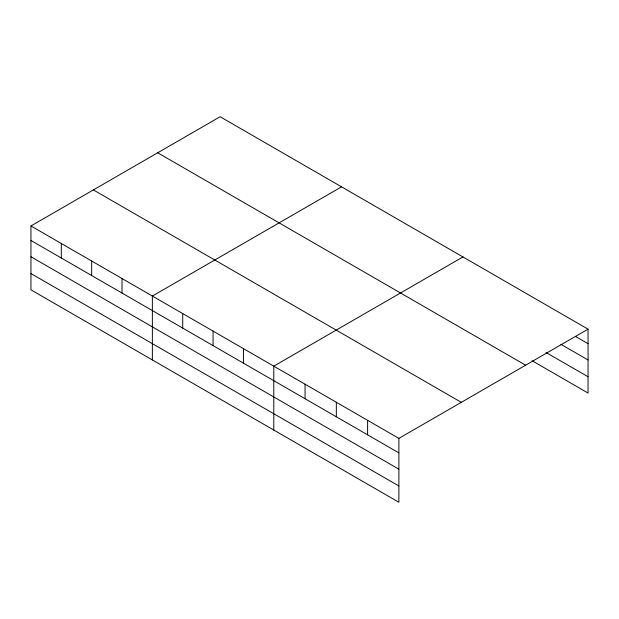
<?xml version="1.0" encoding="UTF-8"?>
<svg xmlns="http://www.w3.org/2000/svg" width="619" height="619" viewBox="0 0 619 619"><rect width="100%" height="100%" fill="white"/><g stroke="black" fill="none" stroke-linecap="round" stroke-linejoin="round"><path stroke-width="0.93" d="M30.95 225.958L398.876 438.376L398.876 502.264L30.95 289.839L30.95 225.958L220.124 116.736L588.05 329.161L588.05 393.042L532.085 360.73M341.541 186.837L152.367 296.052L152.367 359.941M462.958 256.939L273.784 366.154L273.784 430.035M398.876 438.376L588.05 329.161M575.709 336.55L588.05 343.677M560.891 344.288L588.05 359.972M546.074 352.521L588.05 376.754M157.698 152.785L525.624 365.202M93.376 189.917L461.302 402.335M30.95 240.474L398.876 452.899M30.95 256.761L398.876 469.187M30.95 273.552L398.876 485.969M367.609 420.324L367.609 434.84M336.334 402.265L336.334 416.788M305.059 384.213L305.059 398.729M243.429 348.629L243.429 363.152M213.075 331.103L213.075 345.626M182.721 313.578L182.721 328.101M122.013 278.535L122.013 293.05M91.658 261.009L91.658 275.525M61.304 243.484L61.304 257.999"/></g></svg>
